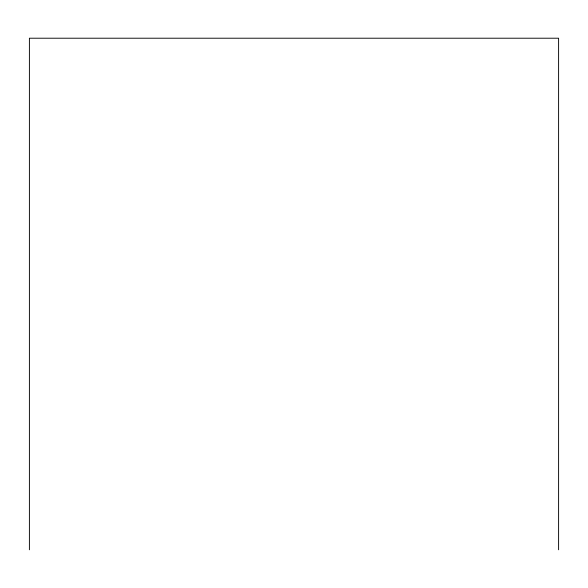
<?xml version="1.0" encoding="UTF-8"?>
<svg xmlns="http://www.w3.org/2000/svg" width="588" height="588" viewBox="0 0 588 588"><rect width="100%" height="100%" fill="white"/><g stroke="black" fill="none" stroke-linecap="round" stroke-linejoin="round"><path stroke-width="0.88" d="M558.6 549.787L558.6 38.213L29.4 38.213L29.4 549.787"/></g></svg>
